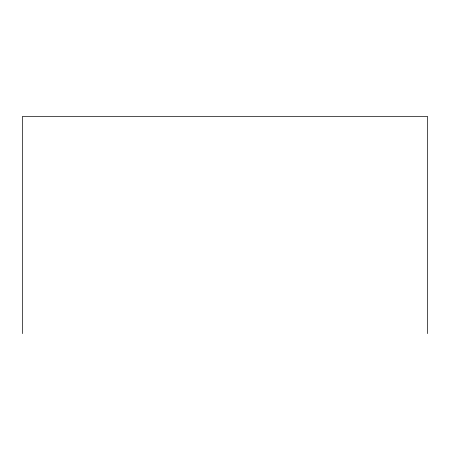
<?xml version="1.0" encoding="UTF-8"?>
<svg xmlns="http://www.w3.org/2000/svg" width="450" height="450" viewBox="0 0 450 450"><rect width="100%" height="100%" fill="white"/><g stroke="black" fill="none" stroke-linecap="round" stroke-linejoin="round"><path stroke-width="0.67" d="M427.5 333.619L427.5 116.381L22.5 116.381L22.5 333.619"/></g></svg>
